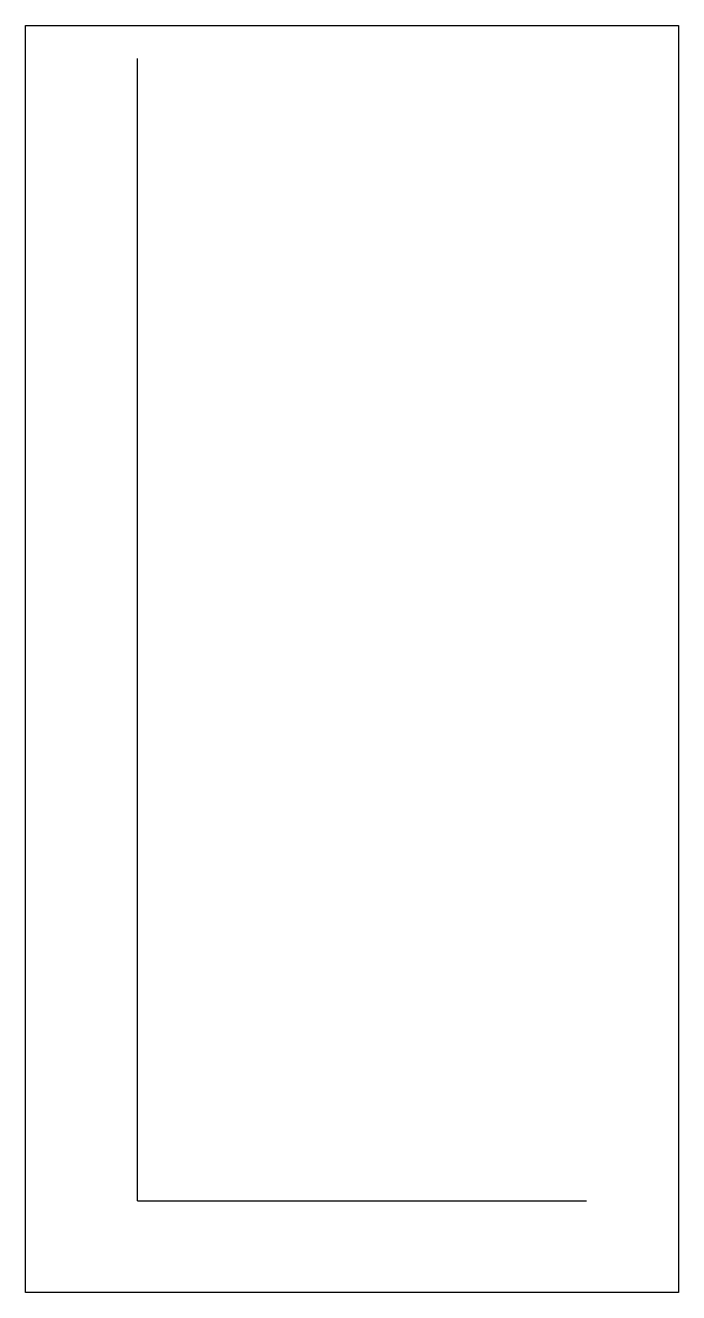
# Model space of a CAD drawing. Header units: millimetres. Extents: x -2.2 to 10.8, y -1.8 to 23.6.
import ezdxf

# ---------------------------------------------------------------- set-up
doc = ezdxf.new("R2010")
doc.units = ezdxf.units.MM
picture_1 = doc.add_image_def('image1.png', size_in_pixel=(310, 602))

msp = doc.modelspace()

# ---------------------------------------------------------------- linework, layer by layer
at = {"color": 1}
for points in [[(0, 0), (0, 22.926)], [(0, 0), (9, 0)]]:
    msp.add_lwpolyline(points, dxfattribs=at)

# ---------------------------------------------------------------- pictures from other files: only their frames are drawn
image = msp.add_image(picture_1, insert=(-2.245, -1.84), size_in_units=(13.094, 25.428))
image.dxf.flags = 7

doc.saveas('drawing.dxf')
